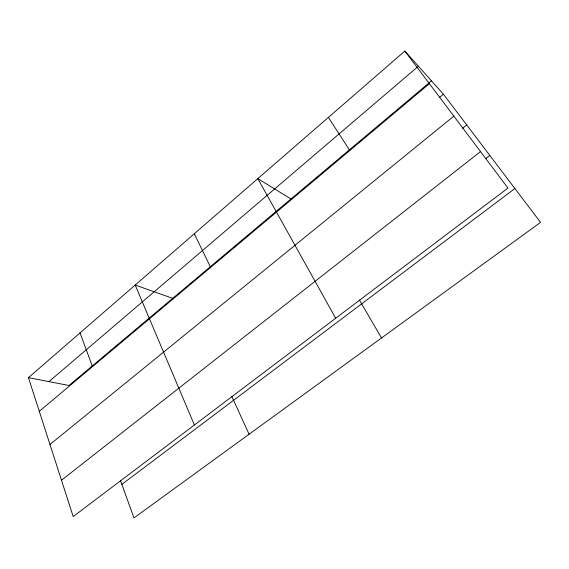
<?xml version="1.0" encoding="UTF-8"?>
<svg xmlns="http://www.w3.org/2000/svg" width="569" height="569" viewBox="0 0 569 569"><rect width="100%" height="100%" fill="white"/><g stroke="black" fill="none" stroke-linecap="round" stroke-linejoin="round"><path stroke-width="0.85" d="M404.844 51.068L507.961 188.069L73.188 516.581L28.45 377.66L404.844 51.068L443.415 94.212L540.55 222.365L133.943 517.932L120.372 480.243M48.955 381.621L418.386 66.21M431.473 80.855L69.02 385.49L28.45 377.66M39.289 411.33L429.389 83.679M439.346 97.584L443.415 94.212M49.972 444.481L453.834 116.154M462.583 128.302L466.729 124.974M61.48 480.229L480.506 151.582M485.642 158.701L489.824 155.444M121.866 484.383L514.888 188.517M172.706 298.341L135.194 285.041L194.399 424.993M290.951 198.965L257.821 178.638L335.674 318.249M328.405 117.399L349.807 150.522M359.444 300.069L381.514 337.972M194.306 233.745L210.644 267.409M231.747 396.316L249.073 434.239M80.037 332.901L92.491 366.649"/></g></svg>
